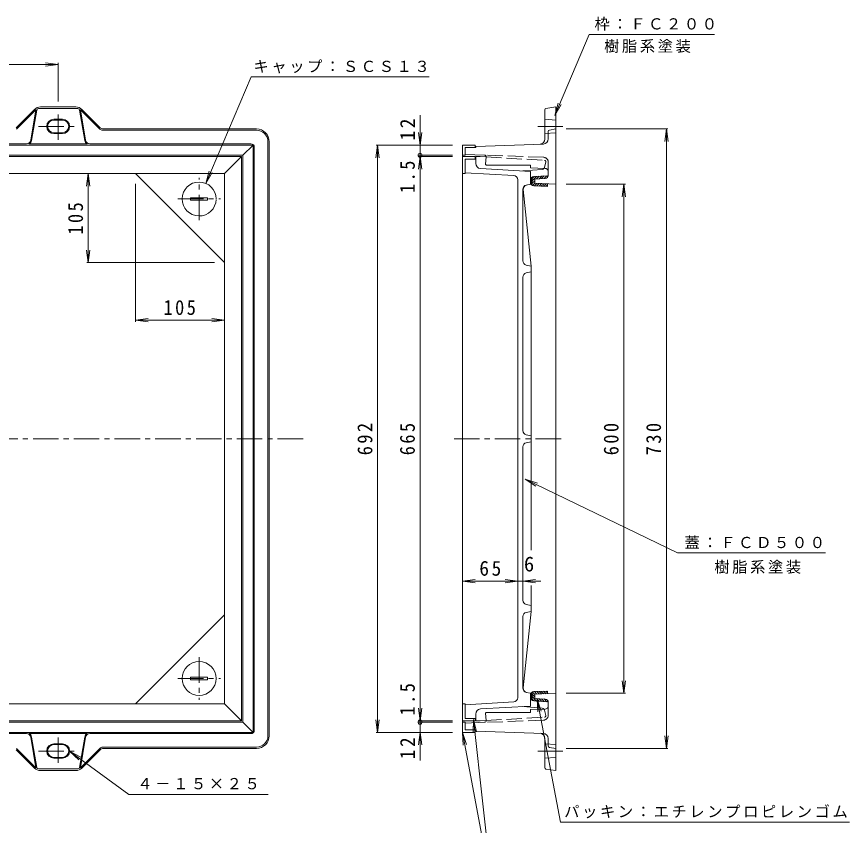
# Model space of a CAD drawing. Units: millimetres at full size, sheet at 1:6; some dimension numbers follow another scale. Extents: x -1152 to 1102, y -823 to 838.
# Drawn here: x 122 to 1102, y -304 to 649 of the extents above; entities that cross this region are included whole.
import ezdxf
from ezdxf.enums import TextEntityAlignment as Align

# ---------------------------------------------------------------- set-up
doc = ezdxf.new("R2010")
doc.units = ezdxf.units.MM
doc.header["$LTSCALE"] = 6
doc.header["$PDMODE"] = 32
doc.header["$PDSIZE"] = 4.8
doc.linetypes.add('CHAIN1', pattern=[8, 5, -1, 1, -1])
doc.linetypes.add('DASHED3', pattern=[4, 3, -1])
for name, color, linetype, lineweight in [('0-0_通り芯', 3, 'Continuous', 9), ('0-1_躯体', 2, 'Continuous', 9), ('0-2_仕上', 7, 'Continuous', 9), ('0-4_その他', 7, 'Continuous', 9), ('0-5_寸法', 7, 'Continuous', 9), ('0-E', 7, 'Continuous', 9)]:
    doc.layers.add(name, color=color, linetype=linetype, lineweight=lineweight)
doc.styles.add('ＭＳ ゴシック', font='')
doc.styles.get('ＭＳ ゴシック').set_extended_font_data('MS Gothic')

msp = doc.modelspace()

# ---------------------------------------------------------------- linework, layer by layer
at = {"layer": '0-0_通り芯'}
for p, q in [((-278.409, 483.627), (386.59, 483.627)), ((366.59, 463.627), (386.59, 483.627)), ((386.59, 483.627), (386.59, -181.373)), ((646.819, 483.627), (646.819, -181.373)), ((646.819, 483.627), (661.819, 483.627)), ((662.319, 480.627), (649.819, 480.627)), ((661.819, 480.627), (661.819, 483.627)), ((667.476, 483.627), (674.643, 483.207)), ((-258.409, 463.627), (366.59, 463.627)), ((261.591, 463.627), (366.59, 358.627)), ((707.112, 461.271), (649.819, 464.627)), ((667.968, 469.574), (726.819, 466.127)), ((740.618, 468.478), (717.819, 466.654)), ((726.819, 451.127), (726.819, 466.127)), ((711.819, -154.026), (711.819, 456.28)), ((721.734, 449.997), (726.819, 451.127)), ((717.819, 445.116), (717.819, 360.726)), ((718.289, 444.688), (727.819, 354.627)), ((326.591, 432.127), (326.591, 435.127)), ((326.591, 435.127), (346.59, 435.127)), ((326.591, 432.127), (346.59, 432.127)), ((346.59, 432.127), (346.59, 435.127)), ((721.838, 355.823), (727.819, 354.627)), ((727.819, 354.627), (727.819, 19.858)), ((721.838, 346.431), (727.819, 347.627)), ((717.819, 341.528), (717.819, 160.726)), ((721.838, 155.823), (727.819, 154.627)), ((721.838, 146.431), (727.819, 147.627)), ((717.819, -39.274), (717.819, 141.528)), ((727.819, -21.733), (727.819, -52.373)), ((721.838, -44.177), (727.819, -45.373)), ((261.591, -161.373), (366.59, -56.373)), ((717.819, -142.862), (717.819, -58.472)), ((718.289, -142.434), (727.819, -52.373)), ((721.838, -53.569), (727.819, -52.373)), ((326.591, -129.873), (326.591, -132.873)), ((326.591, -132.873), (346.59, -132.873)), ((721.734, -147.743), (726.819, -148.873)), ((726.819, -148.873), (726.819, -163.873)), ((-258.409, -161.373), (366.59, -161.373)), ((707.112, -159.017), (649.819, -162.373)), ((667.968, -167.32), (726.819, -163.873)), ((740.618, -166.224), (717.819, -164.4)), ((-278.409, -181.373), (386.59, -181.373)), ((646.819, -181.373), (661.819, -181.373)), ((662.319, -178.373), (649.819, -178.373)), ((661.819, -178.373), (661.819, -181.373)), ((667.476, -181.373), (674.643, -180.953))]:
    msp.add_line(p, q, dxfattribs=at)
at = {"layer": '0-0_通り芯', "linetype": 'DASHED3'}
for p, q in [((674.643, 483.207), (743.407, 479.179)), ((743.305, 470.808), (744.782, 477.352)), ((743.305, -168.554), (744.782, -175.098)), ((674.643, -180.953), (743.407, -176.925))]:
    msp.add_line(p, q, dxfattribs=at)
at = {"layer": '0-0_通り芯', "linetype": 'CHAIN1'}
for p, q in [((336.591, 408.627), (336.591, 458.627)), ((311.591, 433.627), (361.591, 433.627)), ((458.992, 151.127), (-1013.475, 151.127)), ((636.819, 151.127), (766.819, 151.127)), ((336.591, -106.373), (336.591, -156.373)), ((311.591, -131.373), (361.591, -131.373))]:
    msp.add_line(p, q, dxfattribs=at)
at = {"layer": '0-0_通り芯'}
for points in [[(646.819, 463.627), (649.819, 463.627), (649.819, 480.627)], [(662.319, 475.564), (662.319, 483.627), (667.476, 483.627)], [(366.59, 463.627), (366.59, -161.373), (386.59, -181.373)], [(326.591, -129.873), (346.59, -129.873), (346.59, -132.873)], [(646.819, -161.373), (649.819, -161.373), (649.819, -178.373)], [(662.319, -173.31), (662.319, -181.373), (667.476, -181.373)]]:
    msp.add_lwpolyline(points, dxfattribs=at)
msp.add_circle((336.591, -131.373), 20, dxfattribs=at)
for centre, radius, start, end in [((668.319, 475.564), 6, 180, 266.64777), ((706.819, 456.28), 5, 0, 86.64771), ((740.379, 471.468), 3, 274.5737, 326.10336), ((336.591, 433.627), 20, 0, 358.59671), ((722.819, 445.116), 5, 102.52898, 180), ((723.261, 445.214), 5, 102.52892, 186.04048), ((722.819, 360.726), 5, 180, 258.69008), ((722.819, 341.528), 5, 101.30992, 180), ((722.819, 160.726), 5, 180, 258.69008), ((722.819, 141.528), 5, 101.30992, 180), ((722.819, -39.274), 5, 180, 258.69008), ((722.819, -58.472), 5, 101.30992, 180), ((722.819, -142.862), 5, 180, 257.47102), ((723.261, -142.961), 5, 173.95952, 257.47108), ((706.819, -154.026), 5, 273.35229, 0), ((740.379, -169.214), 3, 33.89664, 85.4263), ((668.319, -173.31), 6, 93.35223, 180)]:
    msp.add_arc(centre, radius, start, end, dxfattribs=at)
at = {"layer": '0-0_通り芯', "linetype": 'DASHED3'}
for centre, radius, start, end in [((740.379, 471.468), 3, 326.10336, 347.27989), ((743.319, 477.682), 1.5, 347.28011, 86.64819), ((740.379, -169.214), 3, 12.72011, 33.89664), ((743.319, -175.428), 1.5, 273.35181, 12.71989)]:
    msp.add_arc(centre, radius, start, end, dxfattribs=at)
at = {"layer": '0-1_躯体'}
for p, q in [((193.879, 540.127), (147.302, 540.127)), ((191.449, 542.127), (149.733, 542.127)), ((745.091, 540.323), (756.819, 542.127)), ((756.819, -239.873), (756.819, 542.127)), ((142.662, 539.198), (121.055, 517.592)), ((121.676, 516.091), (144.371, 538.786)), ((138.303, 502.796), (144.371, 538.786)), ((145.33, 538.46), (139.29, 502.629)), ((195.851, 538.46), (201.892, 502.629)), ((219.505, 516.091), (196.81, 538.786)), ((202.878, 502.796), (196.81, 538.786)), ((198.519, 539.198), (220.126, 517.592)), ((743.819, 538.84), (743.819, 504.273)), ((165.591, 527.627), (175.591, 527.627)), ((165.591, 526.627), (175.591, 526.627)), ((165.591, 511.627), (175.591, 511.627)), ((165.591, 510.627), (175.591, 510.627)), ((223.041, 514.627), (404.09, 514.627)), ((404.09, 516.127), (223.662, 516.127)), ((747.819, 513.356), (747.819, 504.417)), ((749.072, 514.836), (756.819, 516.127)), ((417.59, 501.127), (417.59, -198.873)), ((419.091, 501.127), (419.091, -198.873)), ((-958.909, 497.127), (400.09, 497.127)), ((-692.192, 498.627), (133.373, 498.627)), ((204.718, 498.484), (136.463, 498.484)), ((397.59, 498.627), (207.808, 498.627)), ((388.091, 485.127), (400.09, 497.127)), ((400.09, 497.127), (400.09, -194.873)), ((401.591, -192.373), (401.591, 494.627)), ((661.819, 497.127), (646.819, 497.127)), ((646.819, 497.127), (646.819, -194.873)), ((662.319, 494.127), (649.819, 494.127)), ((649.819, 485.127), (649.819, 494.127)), ((661.819, 494.127), (661.819, 497.127)), ((742.033, 498.42), (662.319, 495.573)), ((662.319, 495.573), (662.319, 494.127)), ((-946.909, 485.127), (388.091, 485.127)), ((388.091, 485.127), (388.091, -182.873)), ((646.819, 485.127), (649.819, 485.127)), ((672.718, 485.309), (649.819, 486.127)), ((673.913, 474.713), (674.639, 483.139)), ((674.909, 473.627), (726.819, 473.627)), ((726.819, 470.369), (726.819, 473.627)), ((726.819, 470.369), (743.962, 469.756)), ((730.57, 460.055), (746.816, 461.07)), ((742.924, 457.821), (746.13, 461.027)), ((746.816, 459.236), (746.816, 461.07)), ((747.819, 461.885), (747.819, 465.759)), ((726.819, 455.859), (727.974, 457.014)), ((726.819, 456.063), (726.819, 453.168)), ((726.821, 453.033), (727.819, 454.03)), ((727.521, 450.904), (728.245, 451.628)), ((727.819, 453.168), (727.819, 456.063)), ((728.817, 455.028), (734.062, 460.273)), ((728.817, 457.856), (731.044, 460.084)), ((728.817, 450.934), (728.817, 458.296)), ((728.817, 452.2), (731.818, 455.201)), ((729.034, 449.588), (731.817, 452.371)), ((731.415, 449.141), (734.308, 452.035)), ((731.819, 457.127), (731.816, 452.127)), ((746.816, 451.527), (731.816, 452.127)), ((731.819, 457.127), (744.069, 457.893)), ((756.819, 451.127), (731.819, 452.127)), ((733.872, 457.255), (737.079, 460.462)), ((734.134, 449.032), (737.015, 451.912)), ((736.854, 448.924), (739.719, 451.789)), ((736.89, 457.444), (740.095, 460.65)), ((739.574, 448.815), (742.425, 451.666)), ((739.906, 457.632), (743.113, 460.839)), ((742.293, 448.706), (745.13, 451.543)), ((746.816, 448.525), (746.816, 451.527)), ((730.659, 449.171), (746.816, 448.525)), ((745.013, 448.597), (746.816, 450.401)), ((730.659, -146.917), (746.816, -146.271)), ((731.415, -146.887), (734.308, -149.781)), ((734.134, -146.778), (737.015, -149.658)), ((736.854, -146.67), (739.719, -149.535)), ((739.574, -146.561), (742.425, -149.412)), ((742.293, -146.452), (745.13, -149.289)), ((745.013, -146.343), (746.816, -148.146)), ((746.816, -146.271), (746.816, -149.273)), ((726.819, -153.808), (726.819, -150.914)), ((726.819, -153.605), (727.974, -154.76)), ((726.821, -150.779), (727.819, -151.776)), ((727.521, -148.65), (728.245, -149.374)), ((727.819, -150.914), (727.819, -153.808)), ((728.817, -148.68), (728.817, -156.042)), ((728.817, -149.946), (731.818, -152.947)), ((728.817, -152.774), (734.062, -158.019)), ((728.817, -155.602), (731.044, -157.831)), ((729.034, -147.335), (731.817, -150.117)), ((746.816, -149.273), (731.816, -149.873)), ((731.819, -154.873), (731.816, -149.873)), ((756.819, -148.873), (731.819, -149.873)), ((733.872, -155.001), (737.079, -158.208)), ((736.89, -155.19), (740.095, -158.396)), ((739.906, -155.378), (743.113, -158.585)), ((742.924, -155.567), (746.13, -158.773)), ((730.57, -157.801), (746.816, -158.817)), ((746.816, -156.982), (746.816, -158.817)), ((747.819, -159.631), (747.819, -163.505)), ((673.913, -172.459), (674.639, -180.885)), ((674.909, -171.373), (726.819, -171.373)), ((726.819, -168.114), (743.962, -167.502)), ((726.819, -168.114), (726.819, -171.373)), ((-946.909, -182.873), (388.091, -182.873)), ((388.091, -182.873), (400.09, -194.873)), ((646.819, -182.873), (649.819, -182.873)), ((649.819, -182.873), (649.819, -191.873)), ((672.718, -183.055), (649.819, -183.873)), ((-958.909, -194.873), (400.09, -194.873)), ((661.819, -194.873), (646.819, -194.873)), ((662.319, -191.873), (649.819, -191.873)), ((661.819, -191.873), (661.819, -194.873)), ((662.319, -193.319), (662.319, -191.873)), ((742.033, -196.166), (662.319, -193.319)), ((-692.192, -196.373), (133.373, -196.373)), ((204.718, -196.23), (136.463, -196.23)), ((138.303, -200.542), (144.371, -236.532)), ((145.33, -236.206), (139.29, -200.375)), ((195.851, -236.206), (201.892, -200.375)), ((202.878, -200.542), (196.81, -236.532)), ((397.59, -196.373), (207.808, -196.373)), ((743.819, -236.586), (743.819, -202.019)), ((747.819, -211.102), (747.819, -202.162)), ((142.662, -236.944), (121.055, -215.338)), ((121.676, -213.837), (144.371, -236.532)), ((165.591, -208.373), (175.591, -208.373)), ((165.591, -209.373), (175.591, -209.373)), ((219.505, -213.837), (196.81, -236.532)), ((198.519, -236.944), (220.126, -215.338)), ((223.041, -212.373), (404.09, -212.373)), ((404.09, -213.873), (223.662, -213.873)), ((749.072, -212.582), (756.819, -213.873)), ((165.591, -224.373), (175.591, -224.373)), ((165.591, -225.373), (175.591, -225.373)), ((193.879, -237.873), (147.302, -237.873)), ((191.449, -239.873), (149.733, -239.873)), ((745.091, -238.069), (756.819, -239.873))]:
    msp.add_line(p, q, dxfattribs=at)
at = {"layer": '0-1_躯体', "linetype": 'CHAIN1'}
for p, q in [((170.591, 503.211), (170.591, 536.546)), ((147.332, 519.127), (191.018, 519.127)), ((735.309, 519.127), (764.97, 519.127)), ((170.591, -200.957), (170.591, -234.291)), ((147.332, -216.873), (191.018, -216.873)), ((735.309, -216.873), (764.97, -216.873))]:
    msp.add_line(p, q, dxfattribs=at)
at = {"layer": '0-1_躯体', "linetype": 'DASHED3'}
for p, q in [((743.819, 527.627), (756.819, 526.627)), ((743.819, 510.627), (756.819, 511.627)), ((742.033, 482.833), (672.718, 485.309)), ((747.819, 465.759), (747.819, 476.837)), ((747.819, -163.505), (747.819, -174.583)), ((742.033, -180.579), (672.718, -183.055)), ((743.819, -208.373), (756.819, -209.373)), ((743.819, -225.373), (756.819, -224.373))]:
    msp.add_line(p, q, dxfattribs=at)
at = {"layer": '0-1_躯体'}
for points in [[(744.069, 457.892), (731.819, 457.127), (731.819, 452.127)], [(744.069, -155.639), (731.819, -154.873), (731.819, -149.873)]]:
    msp.add_lwpolyline(points, dxfattribs=at)
for centre, radius, start, end in [((149.733, 532.127), 10, 90, 134.9998), ((147.302, 538.127), 2, 90, 170.4314), ((191.449, 532.127), 10, 45.0002, 90), ((193.879, 538.127), 2, 9.5686, 90), ((745.319, 538.84), 1.5, 98.74443, 180), ((165.591, 519.127), 8.5, 90, 270), ((165.591, 519.127), 7.5, 90, 270), ((175.591, 519.127), 8.5, 270, 90), ((175.591, 519.127), 7.5, 270, 90), ((223.041, 519.627), 5, 225, 270), ((223.662, 521.127), 5, 225, 270), ((404.09, 501.127), 15, 0, 90), ((404.09, 501.127), 13.5, 0, 90), ((749.319, 513.356), 1.5, 99.46046, 180), ((133.373, 503.627), 5, 270, 350.43074), ((133.373, 503.627), 6, 301.00217, 350.43074), ((207.808, 503.627), 6, 189.56926, 238.99783), ((207.808, 503.627), 5, 189.56926, 270), ((737.819, 504.273), 6, 272.04578, 0), ((741.819, 504.417), 6, 272.04575, 0), ((397.59, 494.627), 4, 0, 90), ((672.646, 483.311), 2, 355.07718, 87.9552), ((674.909, 474.627), 1, 175.07153, 270), ((743.819, 465.759), 4, 0, 87.95515), ((743.819, 461.885), 4, 273.57642, 0), ((730.819, 456.063), 4, 93.57678, 180), ((730.819, 453.168), 4, 180, 267.70923), ((730.819, 456.063), 3, 131.87723, 180), ((730.819, 453.168), 3, 180, 228.12277), ((730.819, -150.914), 4, 92.29077, 180), ((730.819, -153.808), 4, 180, 266.42322), ((730.819, -150.914), 3, 131.87723, 180), ((730.819, -153.808), 3, 180, 228.12277), ((743.819, -159.631), 4, 360, 86.42358), ((743.819, -163.505), 4, 272.04485, 0), ((674.909, -172.373), 1, 90, 184.92847), ((672.646, -181.056), 2, 272.0448, 4.92282), ((397.59, -192.373), 4, 270, 0), ((737.819, -202.019), 6, 0, 87.95422), ((133.373, -201.373), 5, 9.56926, 90), ((133.373, -201.373), 6, 9.56926, 58.99783), ((207.808, -201.373), 6, 121.00217, 170.43074), ((207.808, -201.373), 5, 90, 170.43074), ((404.09, -198.873), 15, 270, 0), ((404.09, -198.873), 13.5, 270, 0), ((741.819, -202.162), 6, 0, 87.95425), ((165.591, -216.873), 8.5, 90, 270), ((165.591, -216.873), 7.5, 90, 270), ((175.591, -216.873), 8.5, 270, 90), ((175.591, -216.873), 7.5, 270, 90), ((223.041, -217.373), 5, 90, 135), ((223.662, -218.873), 5, 90, 135), ((749.319, -211.102), 1.5, 180, 260.53954), ((149.733, -229.873), 10, 225.0002, 270), ((147.302, -235.873), 2, 189.5686, 270), ((191.449, -229.873), 10, 270, 314.9998), ((193.879, -235.873), 2, 270, 350.4314), ((745.319, -236.586), 1.5, 180, 261.25557)]:
    msp.add_arc(centre, radius, start, end, dxfattribs=at)
at = {"layer": '0-1_躯体', "linetype": 'DASHED3'}
for centre, start, end in [((741.819, 476.837), 0, 87.95425), ((741.819, -174.583), 272.04575, 0)]:
    msp.add_arc(centre, 6, start, end, dxfattribs=at)
at = {"layer": '0-2_仕上'}
for p, q in [((943.515, 627.291), (795.857, 627.291)), ((1074.182, 16.808), (899.78, 16.808)), ((1102.349, -300.815), (761.991, -300.815))]:
    msp.add_line(p, q, dxfattribs=at)
at = {"layer": '0-4_その他'}
for p, q in [((-729.409, 592.127), (170.591, 592.127)), ((170.591, 592.127), (155.719, 594.085)), ((170.591, 592.127), (155.719, 590.169)), ((170.591, 593.927), (170.591, 548.546)), ((755.36, 532.113), (762.984, 545.031)), ((596.819, 485.127), (596.819, 532.331)), ((596.819, 497.127), (594.861, 511.998)), ((596.819, 497.127), (598.777, 511.998)), ((888.619, 516.127), (768.819, 516.127)), ((886.819, 516.127), (884.862, 501.255)), ((886.819, -213.873), (886.819, 516.127)), ((886.819, 516.127), (888.777, 501.255)), ((546.819, 497.127), (544.861, 482.255)), ((545.019, 497.127), (634.819, 497.127)), ((546.819, -194.873), (546.819, 497.127)), ((546.819, 497.127), (548.777, 482.255)), ((596.819, 483.627), (594.861, 468.755)), ((595.019, 485.127), (634.819, 485.127)), ((595.019, 483.627), (634.819, 483.627)), ((596.819, 483.627), (596.819, 485.127)), ((596.819, -181.373), (596.819, 483.627)), ((596.819, 483.627), (598.777, 468.755)), ((206.026, 463.627), (204.068, 448.755)), ((206.026, 463.627), (206.026, 358.627)), ((206.026, 463.627), (207.984, 448.755)), ((344.421, 452.031), (352.045, 464.949)), ((261.591, 288.96), (261.591, 451.627)), ((838.619, 451.127), (768.819, 451.127)), ((836.819, 451.127), (834.862, 436.255)), ((836.819, -148.873), (836.819, 451.127)), ((836.819, 451.127), (838.777, 436.255)), ((206.026, 358.627), (204.068, 373.498)), ((206.026, 358.627), (207.984, 373.498)), ((204.226, 358.627), (354.59, 358.627)), ((261.591, 290.76), (276.462, 292.718)), ((366.59, 290.76), (261.591, 290.76)), ((261.591, 290.76), (276.462, 288.802)), ((366.59, 290.76), (351.719, 292.718)), ((366.59, 290.76), (351.719, 288.802)), ((646.819, -16.556), (661.691, -14.598)), ((646.819, -16.556), (711.819, -16.556)), ((646.819, -16.556), (661.691, -18.514)), ((711.819, -16.556), (696.947, -14.598)), ((711.819, -16.556), (696.947, -18.514)), ((711.819, -16.556), (738.939, -16.556)), ((717.819, -16.556), (732.691, -14.598)), ((717.819, -16.556), (732.691, -18.514)), ((836.819, -148.873), (834.862, -134.001)), ((836.819, -148.873), (838.777, -134.001)), ((734.768, -155.658), (739.434, -169.914)), ((734.768, -155.658), (735.585, -170.635)), ((734.768, -155.658), (761.991, -300.815)), ((838.619, -148.873), (768.819, -148.873)), ((596.819, -181.373), (594.861, -166.502)), ((596.819, -181.373), (598.777, -166.502)), ((546.819, -194.873), (544.861, -180.001)), ((546.819, -194.873), (548.777, -180.001)), ((595.019, -181.373), (634.819, -181.373)), ((595.019, -182.873), (634.819, -182.873)), ((596.819, -182.873), (596.819, -181.373)), ((596.819, -228.078), (596.819, -182.873)), ((659.606, -179.803), (659.311, -194.8)), ((545.019, -194.873), (634.819, -194.873)), ((596.819, -194.873), (594.861, -209.744)), ((596.819, -194.873), (598.777, -209.744)), ((646.819, -194.873), (647.636, -209.851)), ((886.819, -213.873), (884.862, -199.001)), ((886.819, -213.873), (888.777, -199.001)), ((888.619, -213.873), (768.819, -213.873)), ((253.637, -268.124), (417.921, -268.124))]:
    msp.add_line(p, q, dxfattribs=at)
for points in [[(795.857, 627.291), (755.36, 532.113), (759.381, 546.565)], [(397.832, 577.561), (344.421, 452.031), (348.442, 466.482)], [(682.6, -385.662), (659.606, -179.803), (663.202, -194.365)], [(682.6, -385.662), (646.819, -194.873), (651.485, -209.129)]]:
    msp.add_lwpolyline(points, dxfattribs=at)
at = {"layer": '0-5_寸法'}
for p, q in [((720.651, 103.409), (733.188, 95.173)), ((184.091, -216.873), (194.901, -227.272))]:
    msp.add_line(p, q, dxfattribs=at)
for points in [[(899.78, 16.808), (720.651, 103.409), (734.892, 98.699)], [(253.637, -268.124), (184.091, -216.873), (197.224, -224.119)]]:
    msp.add_lwpolyline(points, dxfattribs=at)
for p in [(596.819, 485.127), (596.819, -182.873)]:
    msp.add_point(p, dxfattribs=at)
at = {"layer": '0-E'}
msp.add_line((397.832, 577.561), (607.597, 577.561), dxfattribs=at)

# ---------------------------------------------------------------- texts
at = {"layer": '0-2_仕上', "char_height": 13.2, "attachment_point": 7, "style": 'ＭＳ ゴシック'}
for s, insert in [('\\T1.17;枠：ＦＣ２００', (802.178, 631.949)), ('\\T1.17;樹脂系塗装', (813.468, 605.721)), ('\\T1.17;蓋：ＦＣＤ５００', (908.224, 21.465)), ('\\T1.17;樹脂系塗装', (943.334, -8.078)), ('\\T1.17;パッキン：エチレンプロピレンゴム', (766.509, -296.158))]:
    msp.add_mtext(s, dxfattribs=dict(at, insert=insert))
at = {"layer": '0-4_その他', "color": 2, "style": 'ＭＳ ゴシック'}
msp.add_text('6', height=17.6, dxfattribs=at).set_placement((719.161, -10.556), align=Align.BOTTOM_LEFT)
at = {"layer": '0-4_その他', "color": 2, "char_height": 17.6, "attachment_point": 7, "rotation": 90, "style": 'ＭＳ ゴシック'}
for s, insert in [('\\T1.27;\\W0.95;12', (590.819, 502.602)), ('\\T1.27;\\W0.9;1.5', (590.819, 440.709)), ('\\T1.27;\\W0.9;105', (200.026, 391.627)), ('\\T1.27;\\W0.9;692', (540.819, 131.627)), ('\\T1.27;\\W0.9;665', (590.819, 131.627)), ('\\T1.27;\\W0.9;600', (830.819, 131.627)), ('\\T1.27;\\W0.9;730', (880.819, 131.627)), ('\\T1.27;\\W0.9;1.5', (590.819, -174.995)), ('\\T1.27;\\W0.95;12', (590.819, -226.611))]:
    msp.add_mtext(s, dxfattribs=dict(at, insert=insert))
at = {"layer": '0-4_その他', "color": 2, "char_height": 17.6, "attachment_point": 7, "style": 'ＭＳ ゴシック'}
for s, insert in [('\\T1.27;\\W0.9;105', (294.59, 296.76)), ('\\T1.27;\\W0.95;65', (666.569, -10.556))]:
    msp.add_mtext(s, dxfattribs=dict(at, insert=insert))
at = {"layer": '0-4_その他', "insert": (263.779, -262.124), "char_height": 13.2, "attachment_point": 7, "style": 'ＭＳ ゴシック'}
msp.add_mtext('\\T1.17;４－１５×２５', dxfattribs=at)
at = {"layer": '0-E', "insert": (400.597, 581.692), "char_height": 13.2, "attachment_point": 7, "style": 'ＭＳ ゴシック'}
msp.add_mtext('\\T1.17;キャップ：ＳＣＳ１３', dxfattribs=at)

doc.saveas('drawing.dxf')
